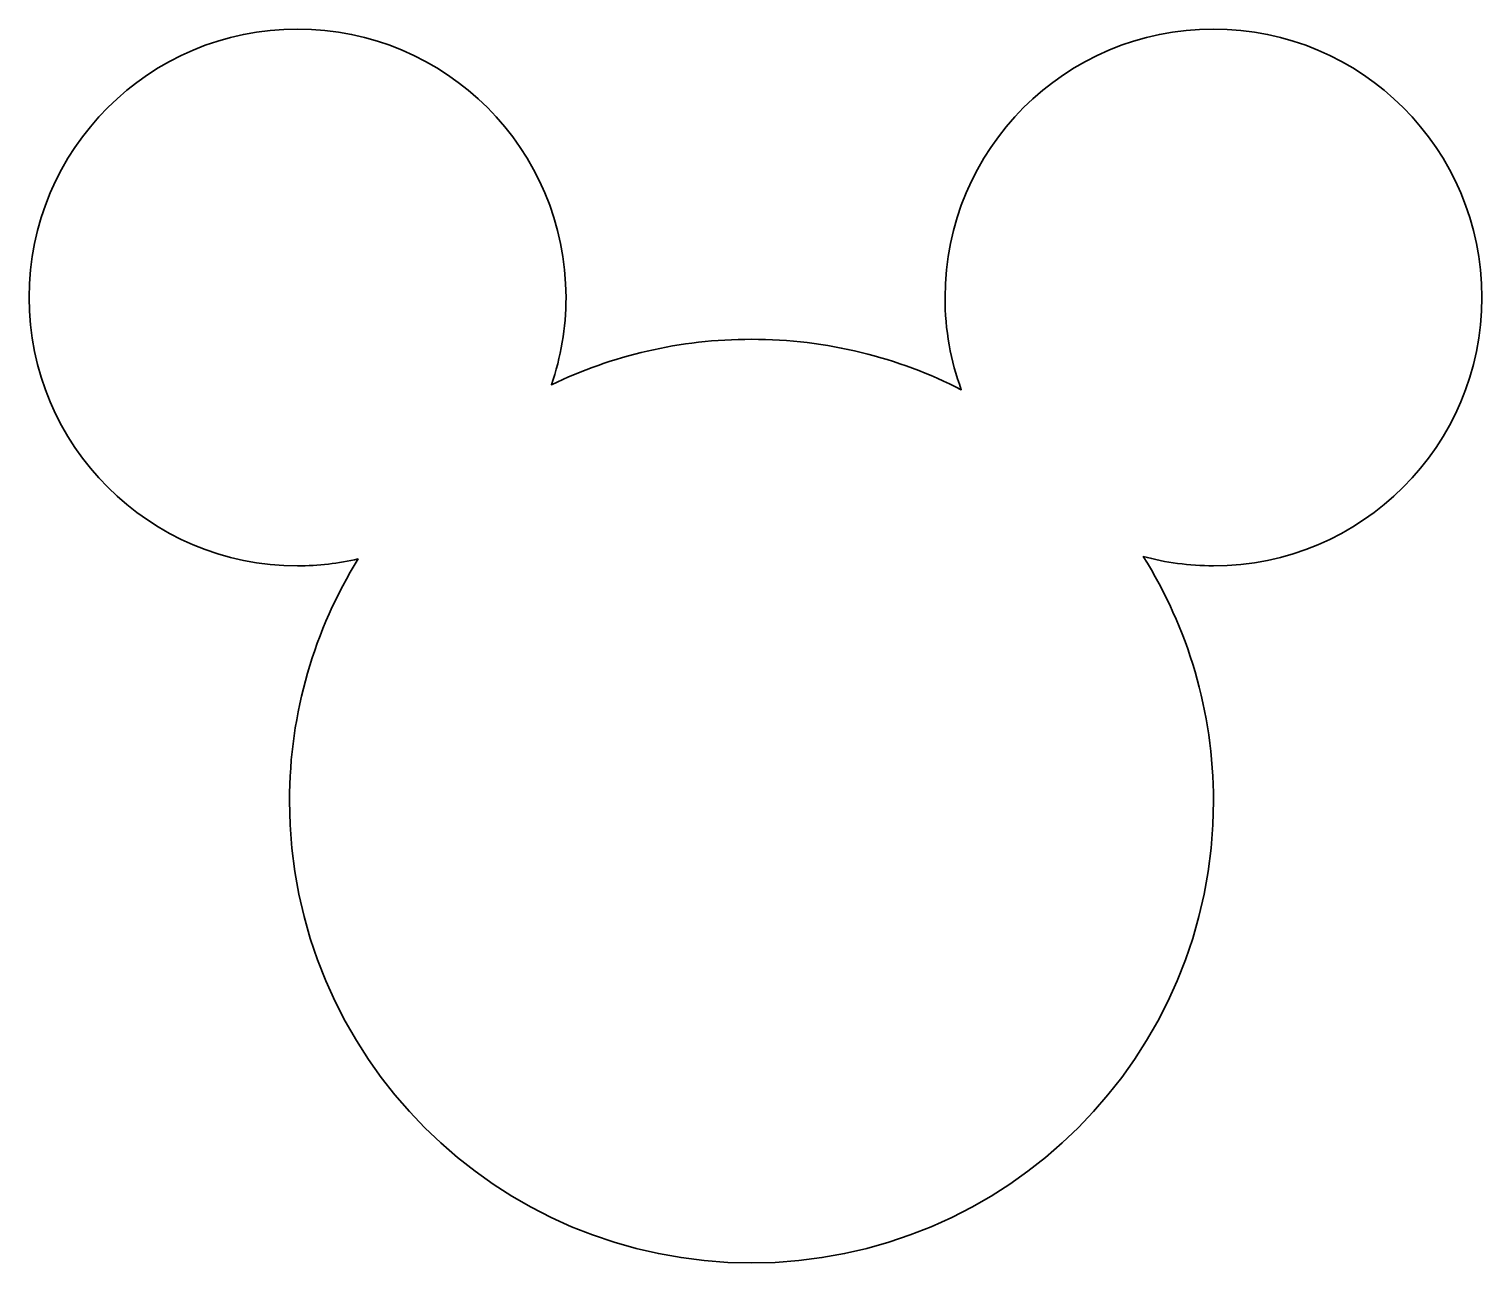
# Model space of a CAD drawing. Header units: inches. Extents: x 77.2 to 122.1, y -151.3 to -113.2.
import ezdxf

# ---------------------------------------------------------------- set-up
doc = ezdxf.new("R2010")
doc.units = ezdxf.units.IN
doc.header["$MEASUREMENT"] = 0
doc.layers.add('Capa 1', color=7, linetype='Continuous')

msp = doc.modelspace()

# ---------------------------------------------------------------- linework, layer by layer
at = {"layer": 'Capa 1', "color": 250, "lineweight": 35}
msp.add_open_spline([(113.826, -113.169), (109.24, -113.169), (105.523, -116.887), (105.523, -121.472), (105.523, -122.475), (105.7, -123.436), (106.026, -124.326), (104.079, -123.331), (101.875, -122.767), (99.538, -122.767), (97.321, -122.767), (95.223, -123.272), (93.351, -124.173), (93.642, -123.326), (93.802, -122.418), (93.802, -121.472), (93.802, -116.887), (90.085, -113.169), (85.499, -113.169), (80.914, -113.169), (77.196, -116.887), (77.196, -121.472), (77.196, -126.058), (80.914, -129.775), (85.499, -129.775), (86.144, -129.775), (86.771, -129.699), (87.374, -129.56), (86.029, -131.739), (85.251, -134.305), (85.251, -137.054), (85.251, -144.945), (91.647, -151.342), (99.538, -151.342), (107.429, -151.342), (113.826, -144.945), (113.826, -137.054), (113.826, -134.274), (113.029, -131.682), (111.655, -129.487), (112.347, -129.674), (113.074, -129.775), (113.826, -129.775), (118.411, -129.775), (122.128, -126.058), (122.128, -121.472), (122.128, -116.887), (118.411, -113.169), (113.826, -113.169)], degree=3, knots=[0, 0, 0, 0, 1, 1, 1, 2, 2, 2, 3, 3, 3, 4, 4, 4, 5, 5, 5, 6, 6, 6, 7, 7, 7, 8, 8, 8, 9, 9, 9, 10, 10, 10, 11, 11, 11, 12, 12, 12, 13, 13, 13, 14, 14, 14, 15, 15, 15, 16, 16, 16, 16], dxfattribs=at)

doc.saveas('drawing.dxf')
